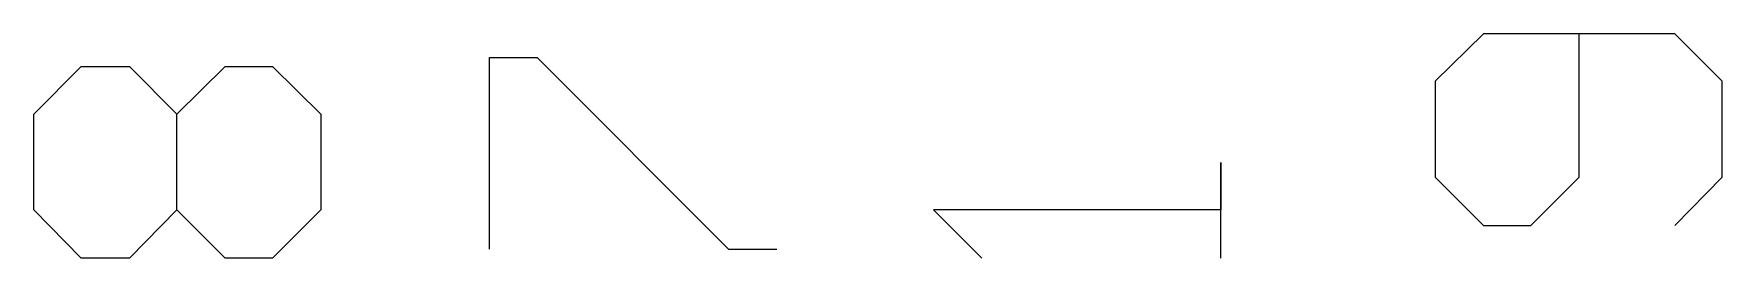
# Model space of a CAD drawing. Extents: x 0 to 3.48, y -0.08 to 2.34.
# Drawn here: x 1.7941 to 1.9793, y 1.1721 to 1.1967 of the extents above; entities that cross this region are included whole.
import ezdxf

# ---------------------------------------------------------------- set-up
doc = ezdxf.new("R2010")
doc.units = 0
doc.layers.add('GTO', color=7, linetype='Continuous')

msp = doc.modelspace()

# ---------------------------------------------------------------- linework, layer by layer
at = {"layer": 'GTO'}
for points in [[(1.9741, 1.1757), (1.9793, 1.181), (1.9793, 1.1915), (1.9741, 1.1967), (1.9531, 1.1967), (1.9478, 1.1915), (1.9478, 1.181), (1.9531, 1.1757), (1.9583, 1.1757), (1.9636, 1.181), (1.9636, 1.1967)], [(1.7993, 1.1721), (1.7941, 1.1774), (1.7941, 1.1879), (1.7993, 1.1931), (1.8046, 1.1931), (1.8098, 1.1879), (1.8151, 1.1931), (1.8203, 1.1931), (1.8256, 1.1879), (1.8256, 1.1774), (1.8203, 1.1721), (1.8151, 1.1721), (1.8098, 1.1774), (1.8046, 1.1721), (1.7993, 1.1721)], [(1.8441, 1.1731), (1.8441, 1.1941), (1.8493, 1.1941), (1.8703, 1.1731), (1.8756, 1.1731)], [(1.8098, 1.1774), (1.8098, 1.1879)], [(1.9243, 1.1721), (1.9243, 1.1826), (1.9243, 1.1774), (1.8928, 1.1774), (1.8981, 1.1721)]]:
    msp.add_lwpolyline(points, dxfattribs=at)

doc.saveas('drawing.dxf')
